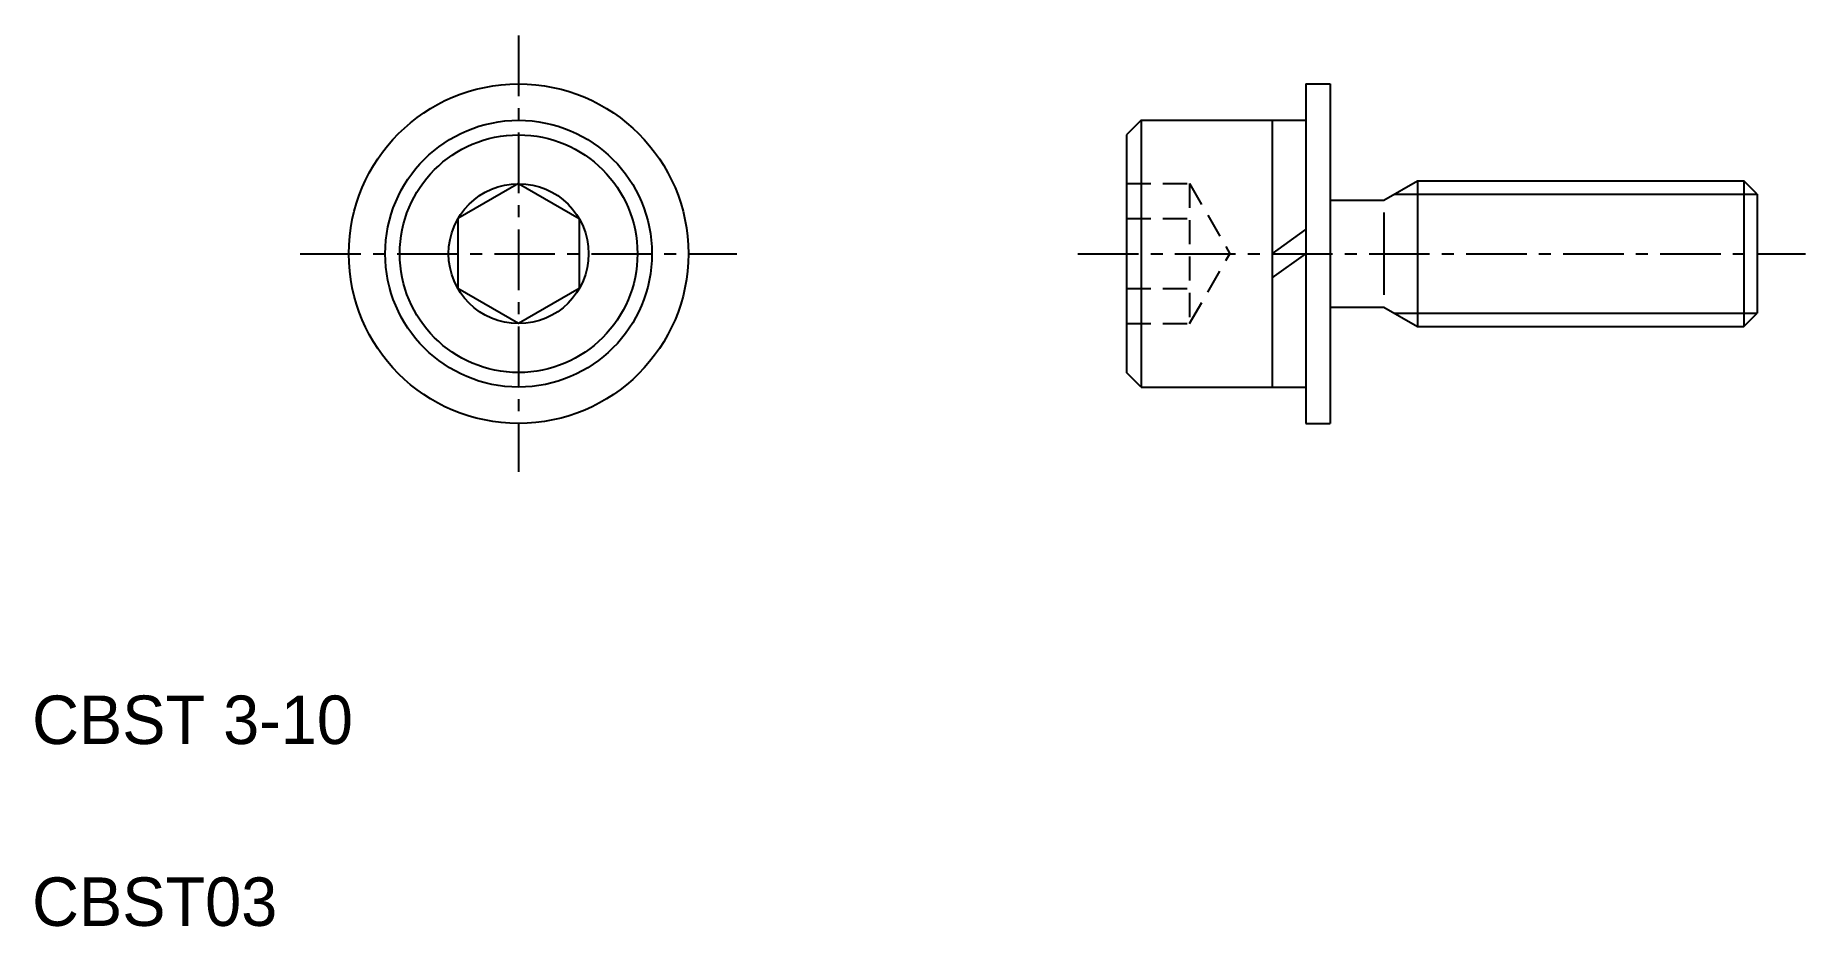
# Model space of a CAD drawing. Extents: x 2.6 to 39.1, y 2.5 to 20.9.
import ezdxf

# ---------------------------------------------------------------- set-up
doc = ezdxf.new("R2010")
doc.units = 0
doc.linetypes.add('CENTER', pattern=[2, 1.25, -0.25, 0.25, -0.25])
doc.linetypes.add('DASHED', pattern=[0.75, 0.5, -0.25])
doc.layers.get('0').update_dxf_attribs({"linetype": 'CONTINUOUS'})
doc.layers.add('CENTER', color=1, linetype='CENTER')

msp = doc.modelspace()

# ---------------------------------------------------------------- linework, layer by layer
at = {"color": 7, "linetype": 'CONTINUOUS'}
for p, q in [((28.761, 19.86), (28.761, 12.86)), ((28.761, 19.86), (29.261, 19.86)), ((29.261, 19.86), (29.261, 12.86)), ((25.361, 19.11), (25.061, 18.81)), ((25.361, 19.11), (28.061, 19.11)), ((25.361, 19.11), (25.361, 13.61)), ((28.061, 19.11), (28.061, 13.61)), ((28.061, 19.11), (28.761, 19.11)), ((25.061, 18.81), (25.061, 13.91)), ((12.529, 17.804), (11.279, 17.082)), ((12.529, 17.804), (13.779, 17.082)), ((30.368, 17.46), (31.061, 17.86)), ((31.061, 17.86), (31.061, 14.86)), ((31.061, 17.86), (31.061, 14.86)), ((31.061, 17.86), (37.791, 17.86)), ((37.791, 17.86), (37.791, 14.86)), ((38.061, 17.59), (37.791, 17.86)), ((38.061, 17.59), (38.061, 15.131)), ((29.261, 17.46), (30.368, 17.46)), ((30.368, 17.21), (30.368, 15.51)), ((11.279, 17.082), (11.279, 15.639)), ((13.779, 17.082), (13.779, 15.639)), ((28.061, 16.36), (28.761, 16.86)), ((28.061, 15.86), (28.761, 16.36)), ((12.529, 14.917), (11.279, 15.639)), ((13.779, 15.639), (12.529, 14.917)), ((29.261, 15.26), (30.368, 15.26)), ((30.368, 15.26), (31.061, 14.86)), ((37.791, 14.86), (38.061, 15.131)), ((31.061, 14.86), (37.791, 14.86)), ((25.361, 13.61), (25.061, 13.91)), ((25.361, 13.61), (28.061, 13.61)), ((28.061, 13.61), (28.761, 13.61)), ((28.761, 12.86), (29.261, 12.86))]:
    msp.add_line(p, q, dxfattribs=at)
at = {"color": 3, "linetype": 'DASHED'}
for p, q in [((25.061, 17.804), (26.361, 17.804)), ((26.361, 17.804), (27.194, 16.36)), ((26.361, 17.804), (26.361, 14.917)), ((25.061, 17.082), (26.361, 17.082)), ((26.361, 14.917), (27.194, 16.36)), ((25.061, 15.639), (26.361, 15.639)), ((25.061, 14.917), (26.361, 14.917))]:
    msp.add_line(p, q, dxfattribs=at)
at = {"color": 3, "linetype": 'CONTINUOUS'}
for p, q in [((30.593, 17.59), (38.061, 17.59)), ((30.593, 15.131), (38.061, 15.131))]:
    msp.add_line(p, q, dxfattribs=at)
at = {"color": 7, "linetype": 'CONTINUOUS'}
for radius in [3.5, 2.75, 2.45, 1.443]:
    msp.add_circle((12.529, 16.36), radius, dxfattribs=at)
at = {"layer": 'CENTER', "color": 1, "linetype": 'CENTER'}
for p, q in [((12.529, 20.86), (12.529, 11.86)), ((8.029, 16.36), (17.029, 16.36)), ((24.061, 16.36), (39.061, 16.36))]:
    msp.add_line(p, q, dxfattribs=at)

# ---------------------------------------------------------------- texts
at = {"color": 7, "linetype": 'CONTINUOUS'}
for s, p in [('CBST 3-10', (2.5, 6.25)), ('CBST03', (2.5, 2.5))]:
    msp.add_text(s, height=1, dxfattribs=at).set_placement(p)

doc.saveas('drawing.dxf')
